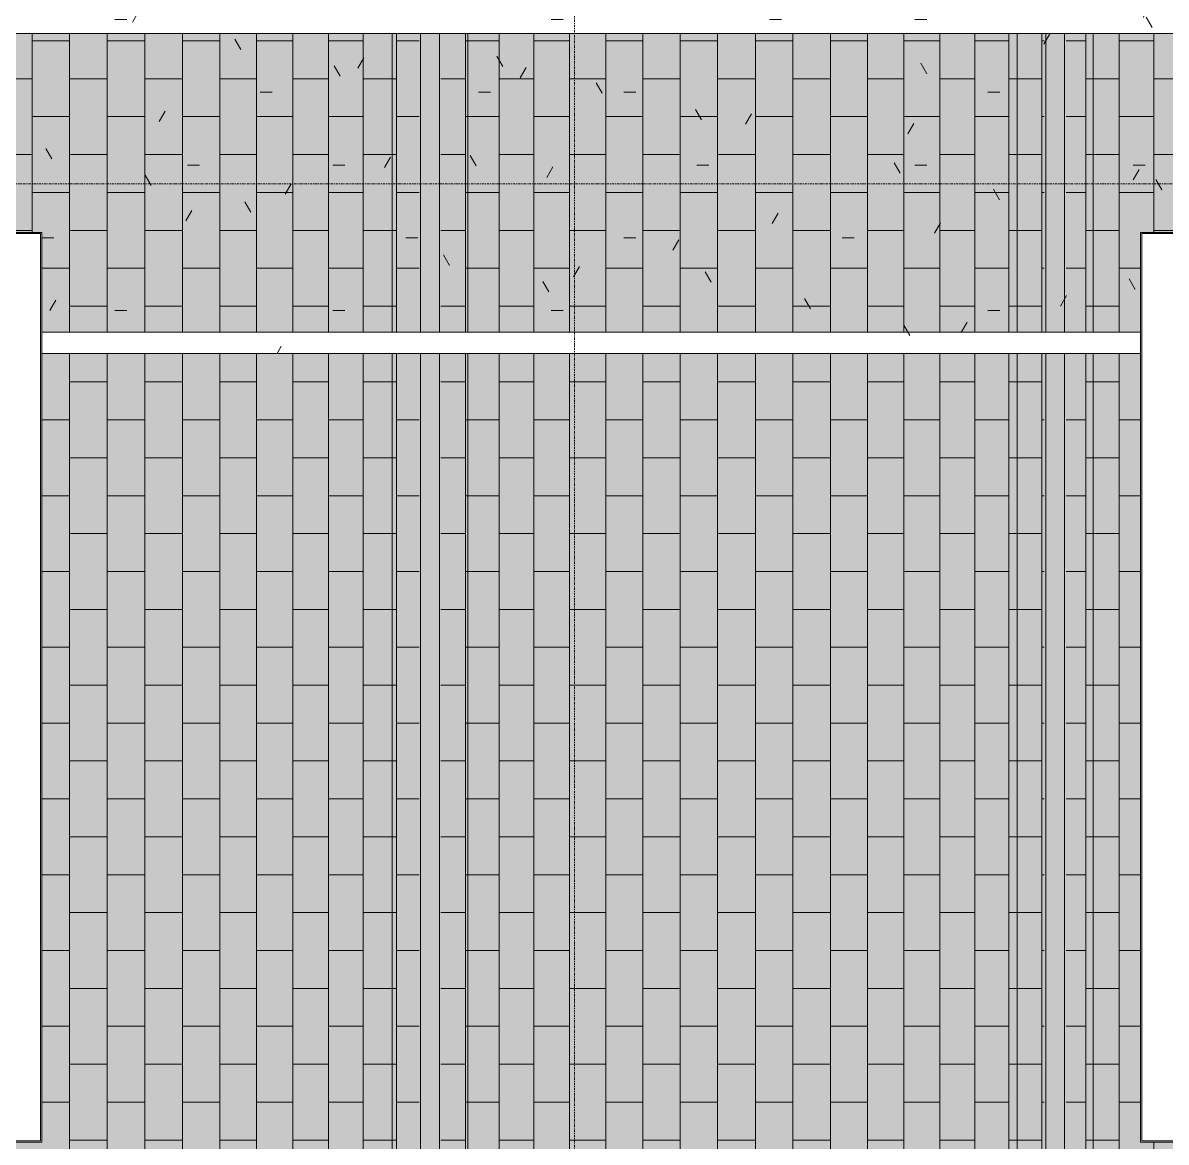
# Model space of a CAD drawing. Header units: inches. Extents: x -956 to 966, y -1111 to 895.
# Drawn here: x -654.8 to -534.1, y 173.4 to 291.5 of the extents above; entities that cross this region are included whole.
import ezdxf

# ---------------------------------------------------------------- set-up
doc = ezdxf.new("R2010")
doc.units = ezdxf.units.IN
doc.header["$MEASUREMENT"] = 0
doc.linetypes.add('Grid Line 1_4_', pattern=[0.4375, 0.25, -0.0625, 0.0625, -0.0625])
for name, color, linetype, lineweight in [('A-CLNG', 13, 'Continuous', 13), ('A-CLNG-PATT', 13, 'Continuous', 13), ('E-LITE-EQPM', 33, 'Continuous', 9), ('I-WALL', 2, 'Continuous', 13), ('S-GRID', 1, 'Continuous', 9)]:
    doc.layers.add(name, color=color, linetype=linetype, lineweight=lineweight)
pattern_1 = [(0, (0, 0), (30.72, 7.68), [1.267, -21.773, 1.267, -21.773, -122.88]), (0, (0, 0), (30.72, 7.68), [-46.08, 1.267, -44.813, 1.267, -21.773, -53.76]), (0, (0, 0), (30.72, 7.68), [-115.2, 1.267, -14.093, 1.267, -37.133]), (120, (11.52, 3.84), (-22.011075, 22.7643), [1.267, -21.773, 1.267, -21.773, -122.88]), (120, (11.52, 3.84), (-22.011075, 22.7643), [-46.08, 1.267, -44.813, 1.267, -21.773, -53.76]), (120, (11.52, 3.84), (-22.011075, 22.7643), [-115.2, 1.267, -14.093, 1.267, -37.133]), (240, (15.36, 19.2), (-8.708925, -30.4443), [1.267, -21.773, 1.267, -21.773, -122.88]), (240, (15.36, 19.2), (-8.708925, -30.4443), [-46.08, 1.267, -44.813, 1.267, -21.773, -53.76]), (240, (15.36, 19.2), (-8.708925, -30.4443), [-115.2, 1.267, -14.093, 1.267, -37.133])]

# ---------------------------------------------------------------- blocks, each defined once
blk = doc.blocks.new('FP_1_11-7TH FLOOR TELECOM OVERHEAD ROUTING PLAN')
at = {"layer": 'A-CLNG-PATT', "color": 50}
for p, q in [((-542.59, 290.38), (-542.59, 258.88)), ((-539.06, 290.38), (-539.06, 258.88)), ((-535.41, 290.38), (-535.41, 269.39)), ((-542.59, 289.61), (-544.67, 289.61)), ((-535.41, 289.61), (-539.06, 289.61)), ((-541.82, 285.61), (-542.59, 285.61)), ((-539.06, 285.61), (-541.82, 285.61)), ((-531.66, 285.61), (-535.41, 285.61)), ((-542.59, 281.61), (-544.67, 281.61)), ((-535.41, 281.61), (-539.06, 281.61)), ((-541.82, 277.61), (-542.59, 277.61)), ((-539.06, 277.61), (-541.82, 277.61)), ((-531.66, 277.61), (-535.41, 277.61)), ((-542.59, 273.61), (-544.67, 273.61)), ((-535.41, 273.61), (-539.06, 273.61)), ((-541.82, 269.61), (-542.59, 269.61)), ((-539.06, 269.61), (-541.82, 269.61)), ((-531.66, 269.61), (-535.41, 269.61)), ((-542.59, 265.61), (-544.67, 265.61)), ((-536.79, 265.61), (-539.06, 265.61)), ((-541.82, 261.61), (-542.59, 261.61)), ((-539.06, 261.61), (-541.82, 261.61)), ((-542.59, 256.63), (-542.59, 42.63)), ((-539.06, 256.63), (-539.06, 42.63)), ((-541.82, 253.61), (-542.59, 253.61)), ((-539.06, 253.61), (-541.82, 253.61)), ((-542.59, 249.61), (-544.67, 249.61)), ((-536.8, 249.61), (-539.06, 249.61)), ((-541.82, 245.61), (-542.59, 245.61)), ((-539.06, 245.61), (-541.82, 245.61)), ((-542.59, 241.61), (-544.67, 241.61)), ((-536.8, 241.61), (-539.06, 241.61)), ((-541.82, 237.61), (-542.59, 237.61)), ((-539.06, 237.61), (-541.82, 237.61)), ((-542.59, 233.61), (-544.67, 233.61)), ((-536.8, 233.61), (-539.06, 233.61)), ((-541.82, 229.61), (-542.59, 229.61)), ((-539.06, 229.61), (-541.82, 229.61)), ((-542.59, 225.61), (-544.67, 225.61)), ((-536.8, 225.61), (-539.06, 225.61)), ((-541.82, 221.61), (-542.59, 221.61)), ((-539.06, 221.61), (-541.82, 221.61)), ((-542.59, 217.61), (-544.67, 217.61)), ((-536.8, 217.61), (-539.06, 217.61)), ((-541.82, 213.61), (-542.59, 213.61)), ((-539.06, 213.61), (-541.82, 213.61)), ((-542.59, 209.61), (-544.67, 209.61)), ((-536.8, 209.61), (-539.06, 209.61)), ((-541.82, 205.61), (-542.59, 205.61)), ((-539.06, 205.61), (-541.82, 205.61)), ((-542.59, 201.61), (-544.67, 201.61)), ((-536.8, 201.61), (-539.06, 201.61)), ((-541.82, 197.61), (-542.59, 197.61)), ((-539.06, 197.61), (-541.82, 197.61)), ((-542.59, 193.61), (-544.67, 193.61)), ((-536.8, 193.61), (-539.06, 193.61)), ((-541.82, 189.61), (-542.59, 189.61)), ((-539.06, 189.61), (-541.82, 189.61)), ((-542.59, 185.61), (-544.67, 185.61)), ((-536.8, 185.61), (-539.06, 185.61)), ((-541.82, 181.61), (-542.59, 181.61)), ((-539.06, 181.61), (-541.82, 181.61)), ((-542.59, 177.61), (-544.67, 177.61)), ((-536.8, 177.61), (-539.06, 177.61)), ((-541.82, 173.61), (-542.59, 173.61)), ((-539.06, 173.61), (-541.82, 173.61)), ((-535.41, 173.39), (-535.41, 101.39))]:
    blk.add_line(p, q, dxfattribs=at)
blk = doc.blocks.new('FP_1_12-7TH FLOOR TELECOM OVERHEAD ROUTING PLAN')
at = {"layer": 'A-CLNG-PATT', "color": 50}
for p, q in [((-608.07, 290.38), (-608.07, 258.88)), ((-604.51, 290.38), (-604.51, 258.88)), ((-600.85, 290.38), (-600.85, 258.88)), ((-597.09, 290.38), (-597.09, 258.88)), ((-593.26, 290.38), (-593.26, 258.88)), ((-589.36, 290.38), (-589.36, 258.88)), ((-585.42, 290.38), (-585.42, 258.88)), ((-581.45, 290.38), (-581.45, 258.88)), ((-577.47, 290.38), (-577.47, 258.88)), ((-573.5, 290.38), (-573.5, 258.88)), ((-569.54, 290.38), (-569.54, 258.88)), ((-565.63, 290.38), (-565.63, 258.88)), ((-561.78, 290.38), (-561.78, 258.88)), ((-557.99, 290.38), (-557.99, 258.88)), ((-554.3, 290.38), (-554.3, 258.88)), ((-550.71, 290.38), (-550.71, 258.88)), ((-547.23, 290.38), (-547.23, 258.88)), ((-607.82, 289.61), (-608.07, 289.61)), ((-604.51, 289.61), (-607.82, 289.61)), ((-597.09, 289.61), (-600.85, 289.61)), ((-589.36, 289.61), (-593.26, 289.61)), ((-581.45, 289.61), (-585.42, 289.61)), ((-573.5, 289.61), (-577.47, 289.61)), ((-565.63, 289.61), (-569.54, 289.61)), ((-557.99, 289.61), (-561.78, 289.61)), ((-550.71, 289.61), (-554.3, 289.61)), ((-546.97, 289.61), (-547.23, 289.61)), ((-608.07, 285.61), (-610.67, 285.61)), ((-600.85, 285.61), (-604.51, 285.61)), ((-593.26, 285.61), (-597.09, 285.61)), ((-585.42, 285.61), (-589.36, 285.61)), ((-577.47, 285.61), (-581.45, 285.61)), ((-569.54, 285.61), (-573.5, 285.61)), ((-561.78, 285.61), (-565.63, 285.61)), ((-554.3, 285.61), (-557.99, 285.61)), ((-549.82, 285.61), (-550.71, 285.61)), ((-547.23, 285.61), (-549.82, 285.61)), ((-607.82, 281.61), (-608.07, 281.61)), ((-604.51, 281.61), (-607.82, 281.61)), ((-597.09, 281.61), (-600.85, 281.61)), ((-589.36, 281.61), (-593.26, 281.61)), ((-581.45, 281.61), (-585.42, 281.61)), ((-573.5, 281.61), (-577.47, 281.61)), ((-565.63, 281.61), (-569.54, 281.61)), ((-557.99, 281.61), (-561.78, 281.61)), ((-550.71, 281.61), (-554.3, 281.61)), ((-546.97, 281.61), (-547.23, 281.61)), ((-608.07, 277.61), (-610.67, 277.61)), ((-600.85, 277.61), (-604.51, 277.61)), ((-593.26, 277.61), (-597.09, 277.61)), ((-585.42, 277.61), (-589.36, 277.61)), ((-577.47, 277.61), (-581.45, 277.61)), ((-569.54, 277.61), (-573.5, 277.61)), ((-561.78, 277.61), (-565.63, 277.61)), ((-554.3, 277.61), (-557.99, 277.61)), ((-549.82, 277.61), (-550.71, 277.61)), ((-547.23, 277.61), (-549.82, 277.61)), ((-607.82, 273.61), (-608.07, 273.61)), ((-604.51, 273.61), (-607.82, 273.61)), ((-597.09, 273.61), (-600.85, 273.61)), ((-589.36, 273.61), (-593.26, 273.61)), ((-581.45, 273.61), (-585.42, 273.61)), ((-573.5, 273.61), (-577.47, 273.61)), ((-565.63, 273.61), (-569.54, 273.61)), ((-557.99, 273.61), (-561.78, 273.61)), ((-550.71, 273.61), (-554.3, 273.61)), ((-546.97, 273.61), (-547.23, 273.61)), ((-608.07, 269.61), (-610.67, 269.61)), ((-600.85, 269.61), (-604.51, 269.61)), ((-593.26, 269.61), (-597.09, 269.61)), ((-585.42, 269.61), (-589.36, 269.61)), ((-577.47, 269.61), (-581.45, 269.61)), ((-569.54, 269.61), (-573.5, 269.61)), ((-561.78, 269.61), (-565.63, 269.61)), ((-554.3, 269.61), (-557.99, 269.61)), ((-549.82, 269.61), (-550.71, 269.61)), ((-547.23, 269.61), (-549.82, 269.61)), ((-607.82, 265.61), (-608.07, 265.61)), ((-604.51, 265.61), (-607.82, 265.61)), ((-597.09, 265.61), (-600.85, 265.61)), ((-589.36, 265.61), (-593.26, 265.61)), ((-581.45, 265.61), (-585.42, 265.61)), ((-573.5, 265.61), (-577.47, 265.61)), ((-565.63, 265.61), (-569.54, 265.61)), ((-557.99, 265.61), (-561.78, 265.61)), ((-550.71, 265.61), (-554.3, 265.61)), ((-546.97, 265.61), (-547.23, 265.61)), ((-608.07, 261.61), (-610.67, 261.61)), ((-600.85, 261.61), (-604.51, 261.61)), ((-593.26, 261.61), (-597.09, 261.61)), ((-585.42, 261.61), (-589.36, 261.61)), ((-577.47, 261.61), (-581.45, 261.61)), ((-569.54, 261.61), (-573.5, 261.61)), ((-561.78, 261.61), (-565.63, 261.61)), ((-554.3, 261.61), (-557.99, 261.61)), ((-549.82, 261.61), (-550.71, 261.61)), ((-547.23, 261.61), (-549.82, 261.61)), ((-608.07, 256.63), (-608.07, 42.63)), ((-604.51, 256.63), (-604.51, 42.63)), ((-600.85, 256.63), (-600.85, 42.63)), ((-597.09, 256.63), (-597.09, 42.63)), ((-593.26, 256.63), (-593.26, 42.63)), ((-589.36, 256.63), (-589.36, 42.63)), ((-585.42, 256.63), (-585.42, 42.63)), ((-581.45, 256.63), (-581.45, 42.63)), ((-577.47, 256.63), (-577.47, 42.63)), ((-573.5, 256.63), (-573.5, 42.63)), ((-569.54, 256.63), (-569.54, 42.63)), ((-565.63, 256.63), (-565.63, 42.63)), ((-561.78, 256.63), (-561.78, 42.63)), ((-557.99, 256.63), (-557.99, 42.63)), ((-554.3, 256.63), (-554.3, 42.63)), ((-550.71, 256.63), (-550.71, 42.63)), ((-547.23, 256.63), (-547.23, 42.63)), ((-608.07, 253.61), (-610.67, 253.61)), ((-600.85, 253.61), (-604.51, 253.61)), ((-593.26, 253.61), (-597.09, 253.61)), ((-585.42, 253.61), (-589.36, 253.61)), ((-577.47, 253.61), (-581.45, 253.61)), ((-569.54, 253.61), (-573.5, 253.61)), ((-561.78, 253.61), (-565.63, 253.61)), ((-554.3, 253.61), (-557.99, 253.61)), ((-549.82, 253.61), (-550.71, 253.61)), ((-547.23, 253.61), (-549.82, 253.61)), ((-607.82, 249.61), (-608.07, 249.61)), ((-604.51, 249.61), (-607.82, 249.61)), ((-597.09, 249.61), (-600.85, 249.61)), ((-589.36, 249.61), (-593.26, 249.61)), ((-581.45, 249.61), (-585.42, 249.61)), ((-573.5, 249.61), (-577.47, 249.61)), ((-565.63, 249.61), (-569.54, 249.61)), ((-557.99, 249.61), (-561.78, 249.61)), ((-550.71, 249.61), (-554.3, 249.61)), ((-546.97, 249.61), (-547.23, 249.61)), ((-608.07, 245.61), (-610.67, 245.61)), ((-600.85, 245.61), (-604.51, 245.61)), ((-593.26, 245.61), (-597.09, 245.61)), ((-585.42, 245.61), (-589.36, 245.61)), ((-577.47, 245.61), (-581.45, 245.61)), ((-569.54, 245.61), (-573.5, 245.61)), ((-561.78, 245.61), (-565.63, 245.61)), ((-554.3, 245.61), (-557.99, 245.61)), ((-549.82, 245.61), (-550.71, 245.61)), ((-547.23, 245.61), (-549.82, 245.61)), ((-607.82, 241.61), (-608.07, 241.61)), ((-604.51, 241.61), (-607.82, 241.61)), ((-597.09, 241.61), (-600.85, 241.61)), ((-589.36, 241.61), (-593.26, 241.61)), ((-581.45, 241.61), (-585.42, 241.61)), ((-573.5, 241.61), (-577.47, 241.61)), ((-565.63, 241.61), (-569.54, 241.61)), ((-557.99, 241.61), (-561.78, 241.61)), ((-550.71, 241.61), (-554.3, 241.61)), ((-546.97, 241.61), (-547.23, 241.61)), ((-608.07, 237.61), (-610.67, 237.61)), ((-600.85, 237.61), (-604.51, 237.61)), ((-593.26, 237.61), (-597.09, 237.61)), ((-585.42, 237.61), (-589.36, 237.61)), ((-577.47, 237.61), (-581.45, 237.61)), ((-569.54, 237.61), (-573.5, 237.61)), ((-561.78, 237.61), (-565.63, 237.61)), ((-554.3, 237.61), (-557.99, 237.61)), ((-549.82, 237.61), (-550.71, 237.61)), ((-547.23, 237.61), (-549.82, 237.61)), ((-607.82, 233.61), (-608.07, 233.61)), ((-604.51, 233.61), (-607.82, 233.61)), ((-597.09, 233.61), (-600.85, 233.61)), ((-589.36, 233.61), (-593.26, 233.61)), ((-581.45, 233.61), (-585.42, 233.61)), ((-573.5, 233.61), (-577.47, 233.61)), ((-565.63, 233.61), (-569.54, 233.61)), ((-557.99, 233.61), (-561.78, 233.61)), ((-550.71, 233.61), (-554.3, 233.61)), ((-546.97, 233.61), (-547.23, 233.61)), ((-608.07, 229.61), (-610.67, 229.61)), ((-600.85, 229.61), (-604.51, 229.61)), ((-593.26, 229.61), (-597.09, 229.61)), ((-585.42, 229.61), (-589.36, 229.61)), ((-577.47, 229.61), (-581.45, 229.61)), ((-569.54, 229.61), (-573.5, 229.61)), ((-561.78, 229.61), (-565.63, 229.61)), ((-554.3, 229.61), (-557.99, 229.61)), ((-549.82, 229.61), (-550.71, 229.61)), ((-547.23, 229.61), (-549.82, 229.61)), ((-607.82, 225.61), (-608.07, 225.61)), ((-604.51, 225.61), (-607.82, 225.61)), ((-597.09, 225.61), (-600.85, 225.61)), ((-589.36, 225.61), (-593.26, 225.61)), ((-581.45, 225.61), (-585.42, 225.61)), ((-573.5, 225.61), (-577.47, 225.61)), ((-565.63, 225.61), (-569.54, 225.61)), ((-557.99, 225.61), (-561.78, 225.61)), ((-550.71, 225.61), (-554.3, 225.61)), ((-546.97, 225.61), (-547.23, 225.61)), ((-608.07, 221.61), (-610.67, 221.61)), ((-600.85, 221.61), (-604.51, 221.61)), ((-593.26, 221.61), (-597.09, 221.61)), ((-585.42, 221.61), (-589.36, 221.61)), ((-577.47, 221.61), (-581.45, 221.61)), ((-569.54, 221.61), (-573.5, 221.61)), ((-561.78, 221.61), (-565.63, 221.61)), ((-554.3, 221.61), (-557.99, 221.61)), ((-549.82, 221.61), (-550.71, 221.61)), ((-547.23, 221.61), (-549.82, 221.61)), ((-607.82, 217.61), (-608.07, 217.61)), ((-604.51, 217.61), (-607.82, 217.61)), ((-597.09, 217.61), (-600.85, 217.61)), ((-589.36, 217.61), (-593.26, 217.61)), ((-581.45, 217.61), (-585.42, 217.61)), ((-573.5, 217.61), (-577.47, 217.61)), ((-565.63, 217.61), (-569.54, 217.61)), ((-557.99, 217.61), (-561.78, 217.61)), ((-550.71, 217.61), (-554.3, 217.61)), ((-546.97, 217.61), (-547.23, 217.61)), ((-608.07, 213.61), (-610.67, 213.61)), ((-600.85, 213.61), (-604.51, 213.61)), ((-593.26, 213.61), (-597.09, 213.61)), ((-585.42, 213.61), (-589.36, 213.61)), ((-577.47, 213.61), (-581.45, 213.61)), ((-569.54, 213.61), (-573.5, 213.61)), ((-561.78, 213.61), (-565.63, 213.61)), ((-554.3, 213.61), (-557.99, 213.61)), ((-549.82, 213.61), (-550.71, 213.61)), ((-547.23, 213.61), (-549.82, 213.61)), ((-607.82, 209.61), (-608.07, 209.61)), ((-604.51, 209.61), (-607.82, 209.61)), ((-597.09, 209.61), (-600.85, 209.61)), ((-589.36, 209.61), (-593.26, 209.61)), ((-581.45, 209.61), (-585.42, 209.61)), ((-573.5, 209.61), (-577.47, 209.61)), ((-565.63, 209.61), (-569.54, 209.61)), ((-557.99, 209.61), (-561.78, 209.61)), ((-550.71, 209.61), (-554.3, 209.61)), ((-546.97, 209.61), (-547.23, 209.61)), ((-608.07, 205.61), (-610.67, 205.61)), ((-600.85, 205.61), (-604.51, 205.61)), ((-593.26, 205.61), (-597.09, 205.61)), ((-585.42, 205.61), (-589.36, 205.61)), ((-577.47, 205.61), (-581.45, 205.61)), ((-569.54, 205.61), (-573.5, 205.61)), ((-561.78, 205.61), (-565.63, 205.61)), ((-554.3, 205.61), (-557.99, 205.61)), ((-549.82, 205.61), (-550.71, 205.61)), ((-547.23, 205.61), (-549.82, 205.61)), ((-607.82, 201.61), (-608.07, 201.61)), ((-604.51, 201.61), (-607.82, 201.61)), ((-597.09, 201.61), (-600.85, 201.61)), ((-589.36, 201.61), (-593.26, 201.61)), ((-581.45, 201.61), (-585.42, 201.61)), ((-573.5, 201.61), (-577.47, 201.61)), ((-565.63, 201.61), (-569.54, 201.61)), ((-557.99, 201.61), (-561.78, 201.61)), ((-550.71, 201.61), (-554.3, 201.61)), ((-546.97, 201.61), (-547.23, 201.61)), ((-608.07, 197.61), (-610.67, 197.61)), ((-600.85, 197.61), (-604.51, 197.61)), ((-593.26, 197.61), (-597.09, 197.61)), ((-585.42, 197.61), (-589.36, 197.61)), ((-577.47, 197.61), (-581.45, 197.61)), ((-569.54, 197.61), (-573.5, 197.61)), ((-561.78, 197.61), (-565.63, 197.61)), ((-554.3, 197.61), (-557.99, 197.61)), ((-549.82, 197.61), (-550.71, 197.61)), ((-547.23, 197.61), (-549.82, 197.61)), ((-607.82, 193.61), (-608.07, 193.61)), ((-604.51, 193.61), (-607.82, 193.61)), ((-597.09, 193.61), (-600.85, 193.61)), ((-589.36, 193.61), (-593.26, 193.61)), ((-581.45, 193.61), (-585.42, 193.61)), ((-573.5, 193.61), (-577.47, 193.61)), ((-565.63, 193.61), (-569.54, 193.61)), ((-557.99, 193.61), (-561.78, 193.61)), ((-550.71, 193.61), (-554.3, 193.61)), ((-546.97, 193.61), (-547.23, 193.61)), ((-608.07, 189.61), (-610.67, 189.61)), ((-600.85, 189.61), (-604.51, 189.61)), ((-593.26, 189.61), (-597.09, 189.61)), ((-585.42, 189.61), (-589.36, 189.61)), ((-577.47, 189.61), (-581.45, 189.61)), ((-569.54, 189.61), (-573.5, 189.61)), ((-561.78, 189.61), (-565.63, 189.61)), ((-554.3, 189.61), (-557.99, 189.61)), ((-549.82, 189.61), (-550.71, 189.61)), ((-547.23, 189.61), (-549.82, 189.61)), ((-607.82, 185.61), (-608.07, 185.61)), ((-604.51, 185.61), (-607.82, 185.61)), ((-597.09, 185.61), (-600.85, 185.61)), ((-589.36, 185.61), (-593.26, 185.61)), ((-581.45, 185.61), (-585.42, 185.61)), ((-573.5, 185.61), (-577.47, 185.61)), ((-565.63, 185.61), (-569.54, 185.61)), ((-557.99, 185.61), (-561.78, 185.61)), ((-550.71, 185.61), (-554.3, 185.61)), ((-546.97, 185.61), (-547.23, 185.61)), ((-608.07, 181.61), (-610.67, 181.61)), ((-600.85, 181.61), (-604.51, 181.61)), ((-593.26, 181.61), (-597.09, 181.61)), ((-585.42, 181.61), (-589.36, 181.61)), ((-577.47, 181.61), (-581.45, 181.61)), ((-569.54, 181.61), (-573.5, 181.61)), ((-561.78, 181.61), (-565.63, 181.61)), ((-554.3, 181.61), (-557.99, 181.61)), ((-549.82, 181.61), (-550.71, 181.61)), ((-547.23, 181.61), (-549.82, 181.61)), ((-607.82, 177.61), (-608.07, 177.61)), ((-604.51, 177.61), (-607.82, 177.61)), ((-597.09, 177.61), (-600.85, 177.61)), ((-589.36, 177.61), (-593.26, 177.61)), ((-581.45, 177.61), (-585.42, 177.61)), ((-573.5, 177.61), (-577.47, 177.61)), ((-565.63, 177.61), (-569.54, 177.61)), ((-557.99, 177.61), (-561.78, 177.61)), ((-550.71, 177.61), (-554.3, 177.61)), ((-546.97, 177.61), (-547.23, 177.61)), ((-608.07, 173.61), (-610.67, 173.61)), ((-600.85, 173.61), (-604.51, 173.61)), ((-593.26, 173.61), (-597.09, 173.61)), ((-585.42, 173.61), (-589.36, 173.61)), ((-577.47, 173.61), (-581.45, 173.61)), ((-569.54, 173.61), (-573.5, 173.61)), ((-561.78, 173.61), (-565.63, 173.61)), ((-554.3, 173.61), (-557.99, 173.61)), ((-549.82, 173.61), (-550.71, 173.61)), ((-547.23, 173.61), (-549.82, 173.61))]:
    blk.add_line(p, q, dxfattribs=at)
blk = doc.blocks.new('FP_1_13-7TH FLOOR TELECOM OVERHEAD ROUTING PLAN')
at = {"layer": 'A-CLNG-PATT', "color": 50}
for p, q in [((-653.83, 290.38), (-653.83, 269.39)), ((-649.88, 290.38), (-649.88, 258.88)), ((-645.9, 290.38), (-645.9, 258.88)), ((-641.92, 290.38), (-641.92, 258.88)), ((-637.95, 290.38), (-637.95, 258.88)), ((-634.02, 290.38), (-634.02, 258.88)), ((-630.12, 290.38), (-630.12, 258.88)), ((-626.29, 290.38), (-626.29, 258.88)), ((-622.54, 290.38), (-622.54, 258.88)), ((-618.88, 290.38), (-618.88, 258.88)), ((-615.34, 290.38), (-615.34, 258.88)), ((-649.88, 289.61), (-653.83, 289.61)), ((-641.92, 289.61), (-645.9, 289.61)), ((-634.02, 289.61), (-637.95, 289.61)), ((-626.29, 289.61), (-630.12, 289.61)), ((-618.88, 289.61), (-622.54, 289.61)), ((-612.97, 289.61), (-615.34, 289.61)), ((-653.83, 285.61), (-657.74, 285.61)), ((-645.9, 285.61), (-649.88, 285.61)), ((-637.95, 285.61), (-641.92, 285.61)), ((-630.12, 285.61), (-634.02, 285.61)), ((-622.54, 285.61), (-626.29, 285.61)), ((-615.82, 285.61), (-618.88, 285.61)), ((-615.34, 285.61), (-615.82, 285.61)), ((-649.88, 281.61), (-653.83, 281.61)), ((-641.92, 281.61), (-645.9, 281.61)), ((-634.02, 281.61), (-637.95, 281.61)), ((-626.29, 281.61), (-630.12, 281.61)), ((-618.88, 281.61), (-622.54, 281.61)), ((-612.97, 281.61), (-615.34, 281.61)), ((-653.83, 277.61), (-657.74, 277.61)), ((-645.9, 277.61), (-649.88, 277.61)), ((-637.95, 277.61), (-641.92, 277.61)), ((-630.12, 277.61), (-634.02, 277.61)), ((-622.54, 277.61), (-626.29, 277.61)), ((-615.82, 277.61), (-618.88, 277.61)), ((-615.34, 277.61), (-615.82, 277.61)), ((-649.88, 273.61), (-653.83, 273.61)), ((-641.92, 273.61), (-645.9, 273.61)), ((-634.02, 273.61), (-637.95, 273.61)), ((-626.29, 273.61), (-630.12, 273.61)), ((-618.88, 273.61), (-622.54, 273.61)), ((-612.97, 273.61), (-615.34, 273.61)), ((-653.83, 269.61), (-657.74, 269.61)), ((-645.9, 269.61), (-649.88, 269.61)), ((-637.95, 269.61), (-641.92, 269.61)), ((-630.12, 269.61), (-634.02, 269.61)), ((-622.54, 269.61), (-626.29, 269.61)), ((-615.82, 269.61), (-618.88, 269.61)), ((-615.34, 269.61), (-615.82, 269.61)), ((-649.88, 265.61), (-652.8, 265.61)), ((-641.92, 265.61), (-645.9, 265.61)), ((-634.02, 265.61), (-637.95, 265.61)), ((-626.29, 265.61), (-630.12, 265.61)), ((-618.88, 265.61), (-622.54, 265.61)), ((-612.97, 265.61), (-615.34, 265.61)), ((-645.9, 261.61), (-649.88, 261.61)), ((-637.95, 261.61), (-641.92, 261.61)), ((-630.12, 261.61), (-634.02, 261.61)), ((-622.54, 261.61), (-626.29, 261.61)), ((-615.82, 261.61), (-618.88, 261.61)), ((-615.34, 261.61), (-615.82, 261.61)), ((-649.88, 256.63), (-649.88, 42.63)), ((-645.9, 256.63), (-645.9, 42.63)), ((-641.92, 256.63), (-641.92, 42.63)), ((-637.95, 256.63), (-637.95, 42.63)), ((-634.02, 256.63), (-634.02, 42.63)), ((-630.12, 256.63), (-630.12, 42.63)), ((-626.29, 256.63), (-626.29, 42.63)), ((-622.54, 256.63), (-622.54, 42.63)), ((-618.88, 256.63), (-618.88, 42.63)), ((-615.34, 256.63), (-615.34, 42.63)), ((-645.9, 253.61), (-649.88, 253.61)), ((-637.95, 253.61), (-641.92, 253.61)), ((-630.12, 253.61), (-634.02, 253.61)), ((-622.54, 253.61), (-626.29, 253.61)), ((-615.82, 253.61), (-618.88, 253.61)), ((-615.34, 253.61), (-615.82, 253.61)), ((-649.88, 249.61), (-652.8, 249.61)), ((-641.92, 249.61), (-645.9, 249.61)), ((-634.02, 249.61), (-637.95, 249.61)), ((-626.29, 249.61), (-630.12, 249.61)), ((-618.88, 249.61), (-622.54, 249.61)), ((-612.97, 249.61), (-615.34, 249.61)), ((-645.9, 245.61), (-649.88, 245.61)), ((-637.95, 245.61), (-641.92, 245.61)), ((-630.12, 245.61), (-634.02, 245.61)), ((-622.54, 245.61), (-626.29, 245.61)), ((-615.82, 245.61), (-618.88, 245.61)), ((-615.34, 245.61), (-615.82, 245.61)), ((-649.88, 241.61), (-652.8, 241.61)), ((-641.92, 241.61), (-645.9, 241.61)), ((-634.02, 241.61), (-637.95, 241.61)), ((-626.29, 241.61), (-630.12, 241.61)), ((-618.88, 241.61), (-622.54, 241.61)), ((-612.97, 241.61), (-615.34, 241.61)), ((-645.9, 237.61), (-649.88, 237.61)), ((-637.95, 237.61), (-641.92, 237.61)), ((-630.12, 237.61), (-634.02, 237.61)), ((-622.54, 237.61), (-626.29, 237.61)), ((-615.82, 237.61), (-618.88, 237.61)), ((-615.34, 237.61), (-615.82, 237.61)), ((-649.88, 233.61), (-652.8, 233.61)), ((-641.92, 233.61), (-645.9, 233.61)), ((-634.02, 233.61), (-637.95, 233.61)), ((-626.29, 233.61), (-630.12, 233.61)), ((-618.88, 233.61), (-622.54, 233.61)), ((-612.97, 233.61), (-615.34, 233.61)), ((-645.9, 229.61), (-649.88, 229.61)), ((-637.95, 229.61), (-641.92, 229.61)), ((-630.12, 229.61), (-634.02, 229.61)), ((-622.54, 229.61), (-626.29, 229.61)), ((-615.82, 229.61), (-618.88, 229.61)), ((-615.34, 229.61), (-615.82, 229.61)), ((-649.88, 225.61), (-652.8, 225.61)), ((-641.92, 225.61), (-645.9, 225.61)), ((-634.02, 225.61), (-637.95, 225.61)), ((-626.29, 225.61), (-630.12, 225.61)), ((-618.88, 225.61), (-622.54, 225.61)), ((-612.97, 225.61), (-615.34, 225.61)), ((-645.9, 221.61), (-649.88, 221.61)), ((-637.95, 221.61), (-641.92, 221.61)), ((-630.12, 221.61), (-634.02, 221.61)), ((-622.54, 221.61), (-626.29, 221.61)), ((-615.82, 221.61), (-618.88, 221.61)), ((-615.34, 221.61), (-615.82, 221.61)), ((-649.88, 217.61), (-652.8, 217.61)), ((-641.92, 217.61), (-645.9, 217.61)), ((-634.02, 217.61), (-637.95, 217.61)), ((-626.29, 217.61), (-630.12, 217.61)), ((-618.88, 217.61), (-622.54, 217.61)), ((-612.97, 217.61), (-615.34, 217.61)), ((-645.9, 213.61), (-649.88, 213.61)), ((-637.95, 213.61), (-641.92, 213.61)), ((-630.12, 213.61), (-634.02, 213.61)), ((-622.54, 213.61), (-626.29, 213.61)), ((-615.82, 213.61), (-618.88, 213.61)), ((-615.34, 213.61), (-615.82, 213.61)), ((-649.88, 209.61), (-652.8, 209.61)), ((-641.92, 209.61), (-645.9, 209.61)), ((-634.02, 209.61), (-637.95, 209.61)), ((-626.29, 209.61), (-630.12, 209.61)), ((-618.88, 209.61), (-622.54, 209.61)), ((-612.97, 209.61), (-615.34, 209.61)), ((-645.9, 205.61), (-649.88, 205.61)), ((-637.95, 205.61), (-641.92, 205.61)), ((-630.12, 205.61), (-634.02, 205.61)), ((-622.54, 205.61), (-626.29, 205.61)), ((-615.82, 205.61), (-618.88, 205.61)), ((-615.34, 205.61), (-615.82, 205.61)), ((-649.88, 201.61), (-652.8, 201.61)), ((-641.92, 201.61), (-645.9, 201.61)), ((-634.02, 201.61), (-637.95, 201.61)), ((-626.29, 201.61), (-630.12, 201.61)), ((-618.88, 201.61), (-622.54, 201.61)), ((-612.97, 201.61), (-615.34, 201.61)), ((-645.9, 197.61), (-649.88, 197.61)), ((-637.95, 197.61), (-641.92, 197.61)), ((-630.12, 197.61), (-634.02, 197.61)), ((-622.54, 197.61), (-626.29, 197.61)), ((-615.82, 197.61), (-618.88, 197.61)), ((-615.34, 197.61), (-615.82, 197.61)), ((-649.88, 193.61), (-652.8, 193.61)), ((-641.92, 193.61), (-645.9, 193.61)), ((-634.02, 193.61), (-637.95, 193.61)), ((-626.29, 193.61), (-630.12, 193.61)), ((-618.88, 193.61), (-622.54, 193.61)), ((-612.97, 193.61), (-615.34, 193.61)), ((-645.9, 189.61), (-649.88, 189.61)), ((-637.95, 189.61), (-641.92, 189.61)), ((-630.12, 189.61), (-634.02, 189.61)), ((-622.54, 189.61), (-626.29, 189.61)), ((-615.82, 189.61), (-618.88, 189.61)), ((-615.34, 189.61), (-615.82, 189.61)), ((-649.88, 185.61), (-652.8, 185.61)), ((-641.92, 185.61), (-645.9, 185.61)), ((-634.02, 185.61), (-637.95, 185.61)), ((-626.29, 185.61), (-630.12, 185.61)), ((-618.88, 185.61), (-622.54, 185.61)), ((-612.97, 185.61), (-615.34, 185.61)), ((-645.9, 181.61), (-649.88, 181.61)), ((-637.95, 181.61), (-641.92, 181.61)), ((-630.12, 181.61), (-634.02, 181.61)), ((-622.54, 181.61), (-626.29, 181.61)), ((-615.82, 181.61), (-618.88, 181.61)), ((-615.34, 181.61), (-615.82, 181.61)), ((-649.88, 177.61), (-652.8, 177.61)), ((-641.92, 177.61), (-645.9, 177.61)), ((-634.02, 177.61), (-637.95, 177.61)), ((-626.29, 177.61), (-630.12, 177.61)), ((-618.88, 177.61), (-622.54, 177.61)), ((-612.97, 177.61), (-615.34, 177.61)), ((-645.9, 173.61), (-649.88, 173.61)), ((-637.95, 173.61), (-641.92, 173.61)), ((-630.12, 173.61), (-634.02, 173.61)), ((-622.54, 173.61), (-626.29, 173.61)), ((-615.82, 173.61), (-618.88, 173.61)), ((-615.34, 173.61), (-615.82, 173.61))]:
    blk.add_line(p, q, dxfattribs=at)
blk = doc.blocks.new('7th Floor Vault - 7th Floor Vault-2429340-7TH FLOOR TELECOM OVERHEAD ROUTING PLAN')
at = {"layer": 'A-CLNG', "color": 10, "lineweight": 9}
for p, q in [((-615.82, 258.88), (-615.82, 290.38)), ((-615.82, 258.88), (-615.82, 290.38)), ((-612.82, 258.88), (-612.82, 290.38)), ((-610.82, 258.88), (-610.82, 290.38)), ((-607.82, 258.88), (-607.82, 290.38)), ((-607.82, 258.88), (-607.82, 290.38)), ((-549.82, 258.88), (-549.82, 290.38)), ((-549.82, 258.88), (-549.82, 290.38)), ((-546.82, 258.88), (-546.82, 290.38)), ((-544.82, 258.88), (-544.82, 290.38)), ((-541.82, 258.88), (-541.82, 290.38)), ((-541.82, 258.88), (-541.82, 290.38)), ((-615.82, 42.63), (-615.82, 256.63)), ((-615.82, 42.63), (-615.82, 256.63)), ((-612.82, 42.63), (-612.82, 256.63)), ((-610.82, 42.63), (-610.82, 256.63)), ((-607.82, 42.63), (-607.82, 256.63)), ((-607.82, 42.63), (-607.82, 256.63)), ((-549.82, 42.63), (-549.82, 256.63)), ((-549.82, 42.63), (-549.82, 256.63)), ((-546.82, 42.63), (-546.82, 256.63)), ((-544.82, 42.63), (-544.82, 256.63)), ((-541.82, 42.63), (-541.82, 256.63)), ((-541.82, 42.63), (-541.82, 256.63))]:
    blk.add_line(p, q, dxfattribs=at)
for name in ['FP_1_13-7TH FLOOR TELECOM OVERHEAD ROUTING PLAN', 'FP_1_12-7TH FLOOR TELECOM OVERHEAD ROUTING PLAN', 'FP_1_11-7TH FLOOR TELECOM OVERHEAD ROUTING PLAN']:
    blk.add_blockref(name, (0, 0), dxfattribs=at)
blk = doc.blocks.new('Lighting - Pendant-Finelite-HP4-D - HP-4 D-8_-SO-3000K-120-FA-SC-3361575-7TH FLOOR TELECOM OVERHEAD ROUTING PLAN')
at = {"layer": 'E-LITE-EQPM', "color": 9}
for p, q in [((48, 2), (-48, 2)), ((-48, 2), (-48, -2)), ((47.875, 1.875), (-47.875, 1.875)), ((-47.875, 1.875), (-47.875, -1.875)), ((-47.875, 1.875), (47.875, 1.875)), ((-47.875, -1.875), (-47.875, 1.875)), ((47.875, -1.875), (47.875, 1.875)), ((47.875, 1.875), (47.875, -1.875)), ((48, -2), (48, 2)), ((-48, -2), (48, -2)), ((-47.875, -1.875), (47.875, -1.875)), ((47.875, -1.875), (-47.875, -1.875))]:
    blk.add_line(p, q, dxfattribs=at)

msp = doc.modelspace()

# ---------------------------------------------------------------- hatches: boundary and pattern name
at = {"layer": 'A-CLNG-PATT'}
h = msp.add_hatch(dxfattribs=at)
h.set_pattern_fill('FP1_12', color=253, style=0, pattern_type=2)
h.set_pattern_definition(pattern_1)
h.paths.add_polyline_path([(-294.34, -537.62), (-227.98, -537.62), (-227.98, -527.62), (-219.98, -527.62), (-219.98, -509.12), (-210.98, -509.12), (-210.98, -364.18), (-211.98, -364.18), (-211.98, -243.37), (-299.98, -243.37), (-299.98, -537.62)], flags=0)
h.paths.add_polyline_path([(-606.23, -537.62), (-602.07, -537.62), (-602.07, -532.87), (-606.23, -532.87), (-606.23, -535.37)], flags=0)
h.paths.add_polyline_path([(-561.64, -537.62), (-356.48, -537.62), (-356.48, -525.62), (-323.98, -525.62), (-323.98, -537.62), (-305.35, -537.62), (-305.35, -525.37), (-321.35, -525.37), (-321.35, -427.37), (-305.35, -427.37), (-305.35, -243.37), (-386.84, -243.37), (-386.84, -318.61), (-390.84, -318.61), (-390.84, -243.37), (-496.9, -243.37), (-496.9, -318.61), (-500.9, -318.61), (-500.9, -243.37), (-562.04, -243.37), (-562.04, -427.37), (-500.9, -427.37), (-500.9, -402.61), (-496.9, -402.61), (-496.9, -427.37), (-390.84, -427.37), (-390.84, -402.61), (-386.84, -402.61), (-386.84, -427.37), (-370.04, -427.37), (-370.04, -525.37), (-578.04, -525.37), (-578.04, -243.37), (-578.35, -243.37), (-578.35, -528.62), (-563.48, -528.62), (-563.48, -537.62)], flags=0)
h.paths.add_polyline_path([(-567.73, -537.62), (-567.73, -532.87), (-578.07, -532.87), (-578.07, -537.62), (-572.48, -537.62)], flags=0)
h.paths.add_polyline_path([(-352.23, -537.62), (-349.48, -537.62), (-349.48, -529.87), (-352.23, -529.87), (-352.23, -536.61)], flags=0)
h.paths.add_polyline_path([(-680.44, -535.37), (-610.48, -535.37), (-610.48, -528.62), (-583.23, -528.62), (-583.23, -526.62), (-662.91, -526.62), (-662.91, -498.61), (-665.8, -498.61), (-665.8, -402.61), (-661.8, -402.61), (-661.8, -428.62), (-583.23, -428.62), (-583.23, -422.62), (-598.91, -422.62), (-598.91, -386.62), (-662.91, -386.62), (-662.91, -318.61), (-665.8, -318.61), (-665.8, -243.37), (-666.35, -243.37), (-666.35, -246.62), (-730.35, -246.62), (-730.35, -243.37), (-762.35, -243.37), (-762.35, -246.62), (-771.86, -246.62), (-771.86, -288.62), (-694.91, -288.62), (-694.91, -386.62), (-790.91, -386.62), (-790.91, -288.62), (-775.86, -288.62), (-775.86, -246.62), (-842.35, -246.62), (-842.35, -243.37), (-853.35, -243.37), (-853.35, -535.37), (-710.14, -535.37)], flags=0)
h.paths.add_polyline_path([(-834.85, -526.62), (-850.85, -526.62), (-850.85, -428.62), (-706.85, -428.62), (-706.85, -526.62), (-828.94, -526.62)], flags=0)
h.paths.add_polyline_path([(-255.48, -481.68), (-256.53, -481.54), (-257.51, -481.14), (-258.35, -480.49), (-259, -479.65), (-259.4, -478.67), (-259.54, -477.62), (-259.4, -476.57), (-259, -475.59), (-258.35, -474.75), (-257.51, -474.1), (-256.53, -473.7), (-255.48, -473.56), (-254.43, -473.7), (-253.45, -474.1), (-252.6, -474.75), (-251.96, -475.59), (-251.55, -476.57), (-251.41, -477.62), (-251.55, -478.67), (-251.96, -479.65), (-252.6, -480.49), (-253.45, -481.14), (-254.43, -481.54)], flags=0)
h.paths.add_polyline_path([(-255.48, -421.68), (-256.53, -421.54), (-257.51, -421.14), (-258.35, -420.49), (-259, -419.65), (-259.4, -418.67), (-259.54, -417.62), (-259.4, -416.57), (-259, -415.59), (-258.35, -414.75), (-257.51, -414.1), (-256.53, -413.7), (-255.48, -413.56), (-254.43, -413.7), (-253.45, -414.1), (-252.6, -414.75), (-251.96, -415.59), (-251.55, -416.57), (-251.41, -417.62), (-251.55, -418.67), (-251.96, -419.65), (-252.6, -420.49), (-253.45, -421.14), (-254.43, -421.54)], flags=0)
h.paths.add_polyline_path([(-255.48, -361.68), (-256.53, -361.54), (-257.51, -361.14), (-258.35, -360.49), (-259, -359.65), (-259.4, -358.67), (-259.54, -357.62), (-259.4, -356.57), (-259, -355.59), (-258.35, -354.75), (-257.51, -354.1), (-256.53, -353.7), (-255.48, -353.56), (-254.43, -353.7), (-253.45, -354.1), (-252.6, -354.75), (-251.96, -355.59), (-251.55, -356.57), (-251.41, -357.62), (-251.55, -358.67), (-251.96, -359.65), (-252.6, -360.49), (-253.45, -361.14), (-254.43, -361.54)], flags=0)
h.paths.add_polyline_path([(-255.48, -301.68), (-256.53, -301.54), (-257.51, -301.14), (-258.35, -300.49), (-259, -299.65), (-259.4, -298.67), (-259.54, -297.62), (-259.4, -296.57), (-259, -295.59), (-258.35, -294.75), (-257.51, -294.1), (-256.53, -293.7), (-255.48, -293.56), (-254.43, -293.7), (-253.45, -294.1), (-252.6, -294.75), (-251.96, -295.59), (-251.55, -296.57), (-251.41, -297.62), (-251.55, -298.67), (-251.96, -299.65), (-252.6, -300.49), (-253.45, -301.14), (-254.43, -301.54)], flags=0)
h.paths.add_polyline_path([(-661.8, -288.62), (-598.91, -288.62), (-598.91, -252.62), (-583.23, -252.62), (-583.23, -243.37), (-661.8, -243.37), (-661.8, -282.19)], flags=0)
h.paths.add_polyline_path([(-258.35, -241.12), (-257.53, -241.12), (-258.35, -240.49), (-259, -239.65), (-259.4, -238.67), (-259.54, -237.62), (-259.4, -236.57), (-259, -235.59), (-258.35, -234.75), (-257.51, -234.1), (-256.53, -233.7), (-255.48, -233.56), (-254.43, -233.7), (-253.45, -234.1), (-252.6, -234.75), (-251.96, -235.59), (-251.55, -236.57), (-251.41, -237.62), (-251.55, -238.67), (-251.96, -239.65), (-252.6, -240.49), (-253.42, -241.12), (-211.98, -241.12), (-211.98, -209.62), (-299.98, -209.62), (-299.98, -241.12), (-259, -241.12)], flags=0)
h.paths.add_polyline_path([(-578.35, -241.12), (-578.04, -241.12), (-578.04, -231.37), (-562.04, -231.37), (-562.04, -241.12), (-500.9, -241.12), (-500.9, -222.61), (-496.9, -222.61), (-496.9, -241.12), (-390.84, -241.12), (-390.84, -222.61), (-386.84, -222.61), (-386.84, -241.12), (-305.35, -241.12), (-305.35, -209.62), (-363.1, -209.62), (-363.1, -212.62), (-337.6, -212.62), (-337.6, -238.12), (-363.1, -238.12), (-363.1, -213.62), (-559.1, -213.62), (-559.1, -209.62), (-578.35, -209.62), (-578.35, -235.91)], flags=0)
h.paths.add_polyline_path([(-621.04, -241.12), (-583.23, -241.12), (-583.23, -209.62), (-666.35, -209.62), (-666.35, -241.12), (-665.8, -241.12), (-665.8, -222.61), (-661.8, -222.61), (-661.8, -241.12), (-650.74, -241.12)], flags=0)
h.paths.add_polyline_path([(-842.35, -241.12), (-842.35, -209.62), (-853.35, -209.62), (-853.35, -241.12)], flags=0)
h.paths.add_polyline_path([(-762.35, -241.12), (-730.35, -241.12), (-730.35, -209.62), (-762.35, -209.62), (-762.35, -222.78)], flags=0)
h.paths.add_polyline_path([(-578.35, -207.37), (-559.1, -207.37), (-559.1, -197.62), (-578.35, -197.62), (-578.35, -202.98)], flags=0)
h.paths.add_polyline_path([(-363.1, -207.37), (-305.35, -207.37), (-305.35, -197.62), (-363.1, -197.62), (-363.1, -202.98)], flags=0)
h.paths.add_polyline_path([(-294.34, -207.37), (-211.98, -207.37), (-211.98, -186.24), (-210.98, -186.24), (-210.98, -48.37), (45.27, -48.37), (45.27, -53.62), (99.27, -53.62), (99.27, -48.37), (317.04, -48.37), (317.04, 11.88), (228.2, 11.88), (228.2, 5.39), (224.2, 5.39), (224.2, 11.88), (-11.8, 11.88), (-11.8, 5.39), (-15.8, 5.39), (-15.8, 11.88), (-363.1, 11.88), (-363.1, 37.38), (-340.48, 37.38), (-340.48, 40.38), (-412.8, 40.38), (-412.8, 8.88), (-336.96, 8.84), (-336.96, 6.63), (-412.8, 6.63), (-412.8, 5.39), (-416.8, 5.39), (-416.8, 6.63), (-532.8, 6.63), (-532.8, 5.39), (-536.8, 5.39), (-536.8, 6.63), (-652.8, 6.63), (-652.8, 5.39), (-656.8, 5.39), (-656.8, 6.63), (-772.86, 6.63), (-772.86, 5.39), (-776.86, 5.39), (-776.86, 6.63), (-853.35, 6.63), (-853.35, -192.24), (-838.91, -192.24), (-838.91, -190.24), (-318.91, -190.24), (-318.91, -192.24), (-299.98, -192.24), (-299.98, -207.37)], flags=0)
h.paths.add_polyline_path([(-583.23, -207.37), (-583.23, -197.62), (-666.35, -197.62), (-666.35, -207.37), (-591.34, -207.37)], flags=0)
h.paths.add_polyline_path([(-853.35, -207.37), (-842.35, -207.37), (-842.35, -197.62), (-853.35, -197.62), (-853.35, -202.98)], flags=0)
h.paths.add_polyline_path([(-739.84, -207.37), (-730.35, -207.37), (-730.35, -197.62), (-762.35, -197.62), (-762.35, -207.37)], flags=0)
h.paths.add_polyline_path([(-772.92, -162.61), (-776.8, -162.61), (-776.8, -66.61), (-772.8, -66.61), (-772.8, -162.61)], flags=0)
h.paths.add_polyline_path([(-532.92, -162.61), (-536.8, -162.61), (-536.8, -66.61), (-532.8, -66.61), (-532.8, -162.61)], flags=0)
h.paths.add_polyline_path([(-656.8, -162.61), (-656.8, -66.61), (-652.8, -66.61), (-652.8, -162.61), (-656.67, -162.61)], flags=0)
h.paths.add_polyline_path([(-416.8, -162.61), (-416.8, -66.61), (-412.8, -66.61), (-412.8, -162.61), (-416.67, -162.61)], flags=0)
h.paths.add_polyline_path([(-280.92, -162.61), (-284.8, -162.61), (-284.8, -66.61), (-280.8, -66.61), (-280.8, -162.61), (-280.92, -162.61)], flags=0)
h.paths.add_polyline_path([(-769.54, 8.88), (-656.8, 8.88), (-656.8, 40.38), (-772.86, 40.38), (-772.86, 8.88)], flags=0)
h.paths.add_polyline_path([(-621.04, 8.88), (-536.8, 8.88), (-536.8, 40.38), (-652.8, 40.38), (-652.8, 8.88), (-650.74, 8.88)], flags=0)
h.paths.add_polyline_path([(-776.86, 8.88), (-776.86, 40.38), (-853.35, 40.38), (-853.35, 8.88), (-799.24, 8.88)], flags=0)
h.paths.add_polyline_path([(-416.8, 8.88), (-416.8, 40.38), (-532.8, 40.38), (-532.8, 8.88), (-442.84, 8.88)], flags=0)
h.paths.add_polyline_path([(121.46, 14.13), (224.2, 14.13), (224.2, 35.13), (116.9, 35.13), (116.9, 14.13)], flags=0)
h.paths.add_polyline_path([(62.06, 14.13), (91.4, 14.13), (91.4, 35.13), (-11.8, 35.13), (-11.8, 14.13), (32.36, 14.13)], flags=0)
h.paths.add_polyline_path([(-95.08, 14.13), (-15.8, 14.13), (-15.8, 35.13), (-95.08, 35.13), (-95.08, 27.07), (-124.33, 27.07), (-124.33, 14.13), (-116.14, 14.13)], flags=0)
h.paths.add_polyline_path([(228.2, 14.13), (317.04, 14.13), (317.04, 35.13), (228.2, 35.13), (228.2, 34.65)], flags=0)
h.paths.add_polyline_path([(-335.1, 17.26), (-335.1, 41.51), (-335.6, 41.51), (-335.6, 17.26)], flags=0)
h.paths.add_polyline_path([(94.52, 34.26), (114.65, 34.26), (114.65, 35.13), (93.65, 35.13), (93.65, 34.26)], flags=0)
h.paths.add_polyline_path([(240.26, 37.38), (317.04, 37.38), (317.04, 58.26), (315.04, 58.26), (315.04, 261.88), (228.2, 261.88), (228.2, 173.39), (224.2, 173.39), (224.2, 261.88), (-11.8, 261.88), (-11.8, 173.39), (-15.8, 173.39), (-15.8, 261.88), (-95.08, 261.88), (-95.08, 225.07), (-94.33, 225.05), (-94.33, 126.07), (-95.08, 126.07), (-95.08, 37.38), (-15.8, 37.38), (-15.8, 101.39), (-11.8, 101.39), (-11.8, 37.38), (224.2, 37.38), (224.2, 101.39), (228.2, 101.39), (228.2, 37.38)], flags=0)
h.paths.add_polyline_path([(-412.8, 42.63), (-340.48, 42.63), (-340.48, 256.63), (-412.8, 256.63), (-412.8, 173.39), (-416.8, 173.39), (-416.8, 256.63), (-532.8, 256.63), (-532.8, 173.39), (-536.8, 173.39), (-536.8, 256.63), (-652.8, 256.63), (-652.8, 173.39), (-656.8, 173.39), (-656.8, 256.63), (-772.8, 256.63), (-772.8, 173.39), (-776.8, 173.39), (-776.8, 256.63), (-853.35, 256.63), (-853.35, 42.63), (-776.86, 42.63), (-776.86, 101.39), (-772.86, 101.39), (-772.86, 42.63), (-656.8, 42.63), (-656.8, 101.39), (-652.8, 101.39), (-652.8, 42.63), (-536.8, 42.63), (-536.8, 101.39), (-532.8, 101.39), (-532.8, 42.63), (-416.8, 42.63), (-416.8, 101.39), (-412.8, 101.39), (-412.8, 74.26)], flags=0)
h.paths.add_polyline_path([(108.08, 52.39), (104.2, 52.39), (104.2, 100.39), (108.2, 100.39), (108.2, 52.39)], flags=0)
h.paths.add_polyline_path([(106.61, 173.39), (104.2, 173.39), (104.2, 221.39), (108.2, 221.39), (108.2, 173.39), (108.08, 173.39)], flags=0)
h.paths.add_polyline_path([(-652.8, 258.88), (-536.8, 258.88), (-536.8, 269.39), (-532.8, 269.39), (-532.8, 258.88), (-416.8, 258.88), (-416.8, 269.39), (-412.8, 269.39), (-412.8, 258.88), (-340.48, 258.88), (-340.48, 261.88), (-363.1, 261.88), (-363.1, 287.38), (-340.48, 287.38), (-340.48, 290.38), (-853.35, 290.38), (-853.35, 258.88), (-776.8, 258.88), (-776.8, 269.39), (-772.8, 269.39), (-772.8, 258.88), (-656.8, 258.88), (-656.8, 269.39), (-652.8, 269.39), (-652.8, 269.26)], flags=0)
h.paths.add_polyline_path([(-27.04, 264.13), (-15.8, 264.13), (-15.8, 269.39), (-11.8, 269.39), (-11.8, 264.13), (93.04, 264.13), (93.04, 285.13), (-95.08, 285.13), (-95.08, 264.13), (-48.94, 264.13)], flags=0)
h.paths.add_polyline_path([(315.04, 264.13), (315.04, 285.13), (116.9, 285.13), (116.9, 264.13), (224.2, 264.13), (224.2, 269.39), (228.2, 269.39), (228.2, 264.13), (299.66, 264.13)], flags=0)
h.paths.add_polyline_path([(-55.95, 287.38), (315.04, 287.38), (315.04, 490.26), (317.04, 490.26), (317.04, 506.51), (-95.08, 506.51), (-95.08, 423.07), (-94.33, 423.05), (-94.33, 324.07), (-95.08, 324.07), (-95.08, 287.38), (-56.74, 287.38)], flags=0)
h.paths.add_polyline_path([(-383.44, 292.63), (-340.48, 292.63), (-340.49, 506.51), (-853.35, 506.51), (-853.35, 292.63), (-413.14, 292.63)], flags=0)
h.paths.add_polyline_path([(-772.92, 341.39), (-776.8, 341.39), (-776.8, 437.39), (-772.8, 437.39), (-772.8, 341.39), (-772.92, 341.39)], flags=0)
h.paths.add_polyline_path([(-656.8, 341.39), (-656.8, 437.39), (-652.8, 437.39), (-652.8, 341.39), (-656.67, 341.39)], flags=0)
h.paths.add_polyline_path([(-536.67, 341.39), (-536.8, 341.39), (-536.8, 437.39), (-532.8, 437.39), (-532.8, 341.39), (-532.92, 341.39)], flags=0)
h.paths.add_polyline_path([(-416.8, 341.39), (-416.8, 437.39), (-412.8, 437.39), (-412.8, 341.39), (-416.67, 341.39)], flags=0)
h.paths.add_polyline_path([(108.2, 343.86), (104.2, 343.86), (104.2, 439.86), (108.2, 439.86), (108.2, 343.98)], flags=0)
h.paths.add_polyline_path([(-11.92, 343.86), (-15.8, 343.86), (-15.8, 439.86), (-11.8, 439.86), (-11.8, 343.86), (-11.92, 343.86)], flags=0)
h.paths.add_polyline_path([(224.2, 343.86), (224.2, 439.86), (228.2, 439.86), (228.2, 343.86), (224.33, 343.86)], flags=0)
h.paths.add_polyline_path([(306.4, 508.76), (317.04, 508.76), (317.04, 537.38), (407.03, 537.38), (407.03, 540.38), (228.2, 540.38), (228.2, 511.86), (224.2, 511.86), (224.2, 540.38), (-11.8, 540.38), (-11.8, 511.86), (-15.8, 511.86), (-15.8, 540.38), (-412.8, 540.38), (-412.8, 509.39), (-416.8, 509.39), (-416.8, 540.38), (-532.8, 540.38), (-532.8, 509.39), (-536.8, 509.39), (-536.8, 540.38), (-652.8, 540.38), (-652.8, 509.39), (-656.8, 509.39), (-656.8, 540.38), (-772.86, 540.38), (-772.86, 509.39), (-776.86, 509.39), (-776.86, 540.38), (-853.35, 540.38), (-853.35, 508.76), (-340.48, 508.76), (-340.48, 511.88), (-363.1, 511.88), (-363.1, 537.38), (-129.71, 537.38), (-129.71, 536.38), (-124.33, 536.38), (-124.33, 522.07), (-95.08, 522.07), (-95.08, 508.76), (299.66, 508.76)], flags=0)
h.paths.add_polyline_path([(93.65, 511.88), (91.4, 511.88), (91.4, 537.38), (116.9, 537.38), (116.9, 511.88), (114.65, 511.88)], flags=0)
h.paths.add_polyline_path([(589.87, 537.38), (589.87, 540.38), (555.53, 540.38), (555.53, 537.38), (581.81, 537.38)], flags=0)
h.paths.add_polyline_path([(294.27, 542.63), (407.03, 542.63), (407.03, 567.38), (464.2, 567.38), (464.2, 607.86), (468.2, 607.86), (468.2, 567.38), (554.2, 567.38), (554.2, 607.86), (558.2, 607.86), (558.2, 559.86), (555.53, 559.86), (555.53, 542.63), (589.87, 542.63), (589.87, 797.38), (-167.83, 797.38), (-167.83, 645.01), (-334.83, 645.01), (-334.83, 797.38), (-851.35, 797.38), (-851.35, 795.38), (-853.35, 795.38), (-853.35, 542.63), (-776.86, 542.63), (-776.86, 605.39), (-772.86, 605.39), (-772.86, 542.63), (-656.8, 542.63), (-656.8, 605.39), (-652.8, 605.39), (-652.8, 542.63), (-536.8, 542.63), (-536.8, 605.39), (-532.8, 605.39), (-532.8, 542.63), (-416.8, 542.63), (-416.8, 605.39), (-412.8, 605.39), (-412.8, 542.63), (-15.8, 542.63), (-15.8, 607.86), (-11.8, 607.86), (-11.8, 542.63), (224.2, 542.63), (224.2, 607.86), (228.2, 607.86), (228.2, 542.63), (269.96, 542.63)], flags=0)
h.paths.add_polyline_path([(-251.8, 559.86), (-255.8, 559.86), (-255.8, 607.86), (-251.8, 607.86), (-251.8, 559.98)], flags=0)
h.paths.add_polyline_path([(-131.8, 559.86), (-135.8, 559.86), (-135.8, 607.86), (-131.8, 607.86), (-131.8, 559.98)], flags=0)
h.paths.add_polyline_path([(104.33, 559.86), (104.2, 559.86), (104.2, 607.86), (108.2, 607.86), (108.2, 559.86), (106.61, 559.86)], flags=0)
h.paths.add_polyline_path([(344.2, 559.86), (344.2, 607.86), (348.2, 607.86), (348.2, 559.86), (344.33, 559.86)], flags=0)
h.paths.add_polyline_path([(-776.8, 677.39), (-776.8, 773.39), (-772.8, 773.39), (-772.8, 677.39), (-776.67, 677.39)], flags=0)
h.paths.add_polyline_path([(-656.67, 677.39), (-656.8, 677.39), (-656.8, 773.39), (-652.8, 773.39), (-652.8, 677.39), (-652.92, 677.39)], flags=0)
h.paths.add_polyline_path([(-536.67, 677.39), (-536.8, 677.39), (-536.8, 773.39), (-532.8, 773.39), (-532.8, 677.39), (-532.92, 677.39)], flags=0)
h.paths.add_polyline_path([(-416.67, 679.86), (-416.8, 679.86), (-416.8, 775.86), (-412.8, 775.86), (-412.8, 679.86), (-413.14, 679.86)], flags=0)
h.paths.add_polyline_path([(-135.67, 679.86), (-135.8, 679.86), (-135.8, 775.86), (-131.8, 775.86), (-131.8, 679.86), (-131.92, 679.86)], flags=0)
h.paths.add_polyline_path([(-11.92, 679.86), (-15.8, 679.86), (-15.8, 775.86), (-11.8, 775.86), (-11.8, 679.86)], flags=0)
h.paths.add_polyline_path([(106.61, 679.86), (104.2, 679.86), (104.2, 775.86), (108.2, 775.86), (108.2, 679.86), (108.08, 679.86)], flags=0)
h.paths.add_polyline_path([(228.08, 679.86), (224.2, 679.86), (224.2, 775.86), (228.2, 775.86), (228.2, 679.86), (228.08, 679.86)], flags=0)
h.paths.add_polyline_path([(348.08, 679.86), (344.2, 679.86), (344.2, 775.86), (348.2, 775.86), (348.2, 679.86), (348.08, 679.86)], flags=0)
h.paths.add_polyline_path([(464.2, 679.86), (464.2, 775.86), (468.2, 775.86), (468.2, 679.86), (464.33, 679.86)], flags=0)
h.paths.add_polyline_path([(-848.93, 741.36), (-848.94, 741.36), (-848.93, 789.36), (-848.49, 789.36), (-848.5, 741.36), (-848.89, 741.36)], flags=0)
h = msp.add_hatch(dxfattribs=at)
h.set_pattern_fill('FP1_12', color=253, style=0, pattern_type=2)
h.set_pattern_definition(pattern_1)
h.paths.add_polyline_path([(-360.85, 256.63), (-340.48, 256.63), (-340.48, 261.88), (-363.1, 261.88), (-363.1, 287.38), (-340.48, 287.38), (-340.48, 292.63), (-853.35, 292.63), (-853.35, 256.63), (-776.8, 256.63), (-776.8, 269.39), (-772.8, 269.39), (-772.8, 256.63), (-656.8, 256.63), (-656.8, 269.39), (-652.8, 269.39), (-652.8, 256.63), (-536.8, 256.63), (-536.8, 269.39), (-532.8, 269.39), (-532.8, 256.63), (-416.8, 256.63), (-416.8, 269.39), (-412.8, 269.39), (-412.8, 256.63), (-363.1, 256.63)], flags=0)

# ---------------------------------------------------------------- linework, layer by layer
at = {"layer": 'A-CLNG', "color": 50}
msp.add_line((-652.8, 256.63), (-536.8, 256.63), dxfattribs=at)
at = {"layer": 'A-CLNG', "color": 253}
msp.add_line((-536.8, 256.63), (-652.8, 256.63), dxfattribs=at)
at = {"layer": 'I-WALL', "color": 50}
for p, q in [((-853.35, 290.38), (-340.48, 290.38)), ((-536.8, 258.88), (-652.8, 258.88)), ((-652.8, 256.63), (-536.8, 256.63))]:
    msp.add_line(p, q, dxfattribs=at)
at = {"layer": 'S-GRID', "linetype": 'Grid Line 1_4_'}
for p, q in [((-596.57, -581.24), (-596.57, 870.85)), ((965.79, 274.51), (-931.82, 274.51))]:
    msp.add_line(p, q, dxfattribs=at)

# ---------------------------------------------------------------- block references
at = {"layer": 'A-CLNG', "color": 10, "lineweight": 9}
msp.add_blockref('7th Floor Vault - 7th Floor Vault-2429340-7TH FLOOR TELECOM OVERHEAD ROUTING PLAN', (0, 0), dxfattribs=at)
at = {"layer": 'E-LITE-EQPM', "color": 9, "extrusion": (0, 0, -1), "rotation": 269.9999999999999}
for p in [(654.8, 221.39), (534.8, 221.39)]:
    msp.add_blockref('Lighting - Pendant-Finelite-HP4-D - HP-4 D-8_-SO-3000K-120-FA-SC-3361575-7TH FLOOR TELECOM OVERHEAD ROUTING PLAN', p, dxfattribs=at)

doc.saveas('drawing.dxf')
